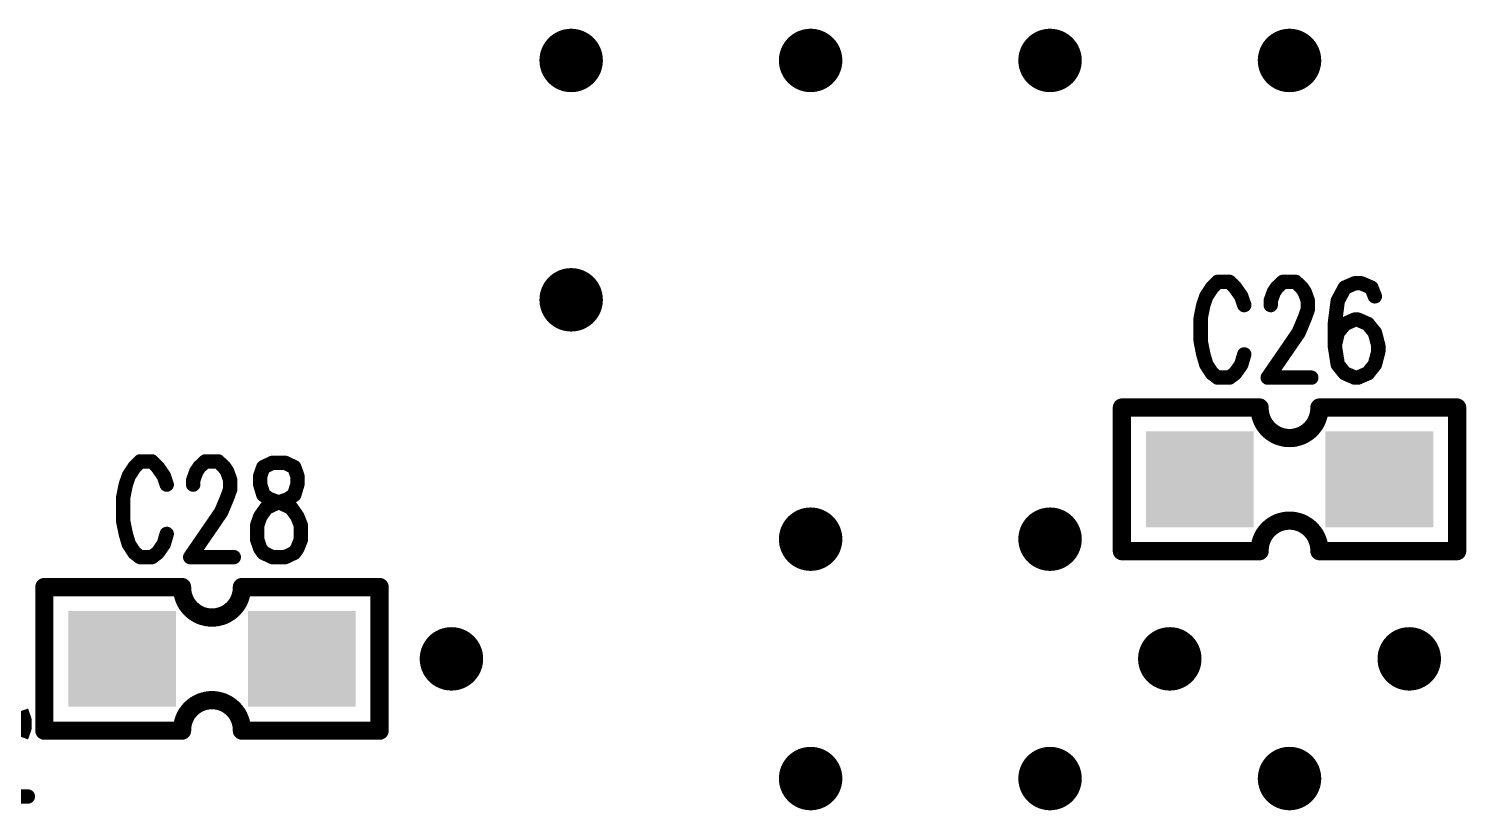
# Model space of a CAD drawing. Extents: x -0.1 to 57.1, y -0.1 to 42.5.
# Drawn here: x 9.47 to 21.48, y 25.73 to 32.27 of the extents above; entities that cross this region are included whole.
import ezdxf

# ---------------------------------------------------------------- set-up
doc = ezdxf.new("R2010")
doc.units = 0
doc.header["$MEASUREMENT"] = 0
doc.layers.get('0').update_dxf_attribs({"linetype": 'CONTINUOUS'})
doc.layers.add('02_ASSY1_GBR', color=7, linetype='CONTINUOUS')

# ---------------------------------------------------------------- blocks, each defined once
blk = doc.blocks.new('RECTANGLE_139')
blk.add_solid([(0.45, 0.4), (0.45, -0.4), (-0.45, 0.4), (-0.45, -0.4)])
blk = doc.blocks.new('ROUND_182')
at = {"const_width": 0.265}
blk.add_lwpolyline([(-0.1325, 0, 1), (0.1325, 0, 1)], format="xyb", close=True, dxfattribs=at)
blk = doc.blocks.new('ROUND_4')
at = {"const_width": 0.06}
blk.add_lwpolyline([(-0.03, 0, 1), (0.03, 0, 1)], format="xyb", close=True, dxfattribs=at)
blk = doc.blocks.new('ROUND_3')
at = {"const_width": 0.0762}
blk.add_lwpolyline([(-0.0381, 0, 1), (0.0381, 0, 1)], format="xyb", close=True, dxfattribs=at)

msp = doc.modelspace()

# ---------------------------------------------------------------- linework, layer by layer
at = {"layer": '02_ASSY1_GBR'}
for points, const_width in [([(19.353, 30.102), (19.305, 30.029)], 0.12), ([(19.4, 30.15), (19.353, 30.102)], 0.12), ([(19.498, 30.15), (19.4, 30.15)], 0.12), ([(19.546, 30.102), (19.498, 30.15)], 0.12), ([(19.597, 30.029), (19.546, 30.102)], 0.12), ([(19.869, 30.065), (19.894, 30.102)], 0.12), ([(19.894, 30.102), (19.945, 30.15)], 0.12), ([(19.945, 30.15), (20.051, 30.15)], 0.12), ([(20.051, 30.15), (20.102, 30.102)], 0.12), ([(20.102, 30.102), (20.127, 30.065)], 0.12), ([(20.462, 30.102), (20.403, 29.992)], 0.12), ([(20.545, 30.138), (20.462, 30.102)], 0.12), ([(20.6, 30.138), (20.545, 30.138)], 0.12), ([(20.684, 30.102), (20.6, 30.138)], 0.12), ([(20.713, 30.029), (20.684, 30.102)], 0.12), ([(19.305, 30.029), (19.28, 29.956)], 0.12), ([(19.622, 29.956), (19.597, 30.029)], 0.12), ([(19.843, 29.992), (19.869, 30.065)], 0.12), ([(19.843, 29.956), (19.843, 29.992)], 0.12), ([(20.127, 30.065), (20.153, 29.992)], 0.12), ([(20.153, 29.992), (20.153, 29.92)], 0.12), ([(20.403, 29.992), (20.378, 29.798)], 0.12), ([(19.28, 29.956), (19.258, 29.847)], 0.12), ([(19.258, 29.847), (19.258, 29.653)], 0.12), ([(20.127, 29.847), (20.076, 29.726)], 0.12), ([(20.153, 29.92), (20.127, 29.847)], 0.12), ([(20.076, 29.726), (19.818, 29.35)], 0.12), ([(20.378, 29.798), (20.378, 29.617)], 0.12), ([(20.403, 29.726), (20.378, 29.617)], 0.12), ([(20.462, 29.798), (20.403, 29.726)], 0.12), ([(20.545, 29.835), (20.462, 29.798)], 0.12), ([(20.571, 29.835), (20.545, 29.835)], 0.12), ([(20.655, 29.798), (20.571, 29.835)], 0.12), ([(20.713, 29.726), (20.655, 29.798)], 0.12), ([(20.742, 29.617), (20.713, 29.726)], 0.12), ([(19.258, 29.653), (19.28, 29.544)], 0.12), ([(20.378, 29.617), (20.403, 29.459)], 0.12), ([(20.742, 29.568), (20.742, 29.617)], 0.12), ([(19.28, 29.544), (19.305, 29.459)], 0.12), ([(19.597, 29.459), (19.622, 29.544)], 0.12), ([(20.713, 29.459), (20.742, 29.568)], 0.12), ([(19.305, 29.459), (19.353, 29.386)], 0.12), ([(19.353, 29.386), (19.4, 29.35)], 0.12), ([(19.498, 29.35), (19.546, 29.386)], 0.12), ([(19.546, 29.386), (19.597, 29.459)], 0.12), ([(20.403, 29.459), (20.462, 29.386)], 0.12), ([(20.462, 29.386), (20.545, 29.35)], 0.12), ([(20.571, 29.35), (20.655, 29.386)], 0.12), ([(20.655, 29.386), (20.713, 29.459)], 0.12), ([(19.4, 29.35), (19.498, 29.35)], 0.12), ([(19.818, 29.35), (20.182, 29.35)], 0.12), ([(20.545, 29.35), (20.571, 29.35)], 0.12), ([(19.75, 29.1), (18.6, 29.1)], 0.1524), ([(18.6, 29.1), (18.6, 27.9)], 0.1524), ([(19.751, 29.075), (19.75, 29.1)], 0.1524), ([(19.754, 29.051), (19.751, 29.075)], 0.1524), ([(19.76, 29.026), (19.754, 29.051)], 0.1524), ([(19.768, 29.003), (19.76, 29.026)], 0.1524), ([(19.778, 28.98), (19.768, 29.003)], 0.1524), ([(20.232, 29.003), (20.222, 28.98)], 0.1524), ([(20.24, 29.026), (20.232, 29.003)], 0.1524), ([(20.246, 29.051), (20.24, 29.026)], 0.1524), ([(20.249, 29.075), (20.246, 29.051)], 0.1524), ([(20.25, 29.1), (20.249, 29.075)], 0.1524), ([(21.4, 29.1), (20.25, 29.1)], 0.1524), ([(21.4, 29.1), (21.4, 27.9)], 0.1524), ([(19.79, 28.959), (19.778, 28.98)], 0.1524), ([(19.805, 28.939), (19.79, 28.959)], 0.1524), ([(19.821, 28.92), (19.805, 28.939)], 0.1524), ([(19.84, 28.903), (19.821, 28.92)], 0.1524), ([(19.86, 28.888), (19.84, 28.903)], 0.1524), ([(19.881, 28.875), (19.86, 28.888)], 0.1524), ([(19.903, 28.864), (19.881, 28.875)], 0.1524), ([(19.927, 28.856), (19.903, 28.864)], 0.1524), ([(20.097, 28.864), (20.073, 28.856)], 0.1524), ([(20.119, 28.875), (20.097, 28.864)], 0.1524), ([(20.14, 28.888), (20.119, 28.875)], 0.1524), ([(20.16, 28.903), (20.14, 28.888)], 0.1524), ([(20.179, 28.92), (20.16, 28.903)], 0.1524), ([(20.195, 28.939), (20.179, 28.92)], 0.1524), ([(20.21, 28.959), (20.195, 28.939)], 0.1524), ([(20.222, 28.98), (20.21, 28.959)], 0.1524), ([(19.951, 28.85), (19.927, 28.856)], 0.1524), ([(19.975, 28.846), (19.951, 28.85)], 0.1524), ([(20, 28.845), (19.975, 28.846)], 0.1524), ([(20.025, 28.846), (20, 28.845)], 0.1524), ([(20.049, 28.85), (20.025, 28.846)], 0.1524), ([(20.073, 28.856), (20.049, 28.85)], 0.1524), ([(10.4, 28.65), (10.353, 28.602)], 0.12), ([(10.498, 28.65), (10.4, 28.65)], 0.12), ([(10.546, 28.602), (10.498, 28.65)], 0.12), ([(10.894, 28.602), (10.945, 28.65)], 0.12), ([(10.945, 28.65), (11.051, 28.65)], 0.12), ([(11.051, 28.65), (11.102, 28.602)], 0.12), ([(11.505, 28.638), (11.429, 28.602)], 0.12), ([(11.611, 28.638), (11.505, 28.638)], 0.12), ([(11.687, 28.602), (11.611, 28.638)], 0.12), ([(10.305, 28.529), (10.28, 28.456)], 0.12), ([(10.353, 28.602), (10.305, 28.529)], 0.12), ([(10.597, 28.529), (10.546, 28.602)], 0.12), ([(10.622, 28.456), (10.597, 28.529)], 0.12), ([(10.843, 28.492), (10.869, 28.565)], 0.12), ([(10.869, 28.565), (10.894, 28.602)], 0.12), ([(11.102, 28.602), (11.127, 28.565)], 0.12), ([(11.127, 28.565), (11.153, 28.492)], 0.12), ([(11.429, 28.602), (11.403, 28.529)], 0.12), ([(11.403, 28.529), (11.403, 28.456)], 0.12), ([(11.713, 28.529), (11.687, 28.602)], 0.12), ([(11.713, 28.456), (11.713, 28.529)], 0.12), ([(10.28, 28.456), (10.258, 28.347)], 0.12), ([(10.843, 28.456), (10.843, 28.492)], 0.12), ([(11.153, 28.42), (11.127, 28.347)], 0.12), ([(11.153, 28.492), (11.153, 28.42)], 0.12), ([(11.403, 28.456), (11.429, 28.371)], 0.12), ([(11.687, 28.371), (11.713, 28.456)], 0.12), ([(10.258, 28.347), (10.258, 28.153)], 0.12), ([(11.127, 28.347), (11.076, 28.226)], 0.12), ([(11.429, 28.371), (11.48, 28.335)], 0.12), ([(11.454, 28.262), (11.531, 28.298)], 0.12), ([(11.48, 28.335), (11.585, 28.298)], 0.12), ([(11.531, 28.298), (11.636, 28.335)], 0.12), ([(11.585, 28.298), (11.662, 28.262)], 0.12), ([(11.636, 28.335), (11.687, 28.371)], 0.12), ([(11.076, 28.226), (10.818, 27.85)], 0.12), ([(11.378, 28.117), (11.403, 28.189)], 0.12), ([(11.403, 28.189), (11.454, 28.262)], 0.12), ([(11.662, 28.262), (11.713, 28.189)], 0.12), ([(11.713, 28.189), (11.742, 28.117)], 0.12), ([(19.903, 28.136), (19.927, 28.144)], 0.1524), ([(19.927, 28.144), (19.951, 28.15)], 0.1524), ([(19.951, 28.15), (19.975, 28.154)], 0.1524), ([(19.975, 28.154), (20, 28.155)], 0.1524), ([(20, 28.155), (20.025, 28.154)], 0.1524), ([(20.025, 28.154), (20.049, 28.15)], 0.1524), ([(20.049, 28.15), (20.073, 28.144)], 0.1524), ([(20.073, 28.144), (20.097, 28.136)], 0.1524), ([(10.258, 28.153), (10.28, 28.044)], 0.12), ([(10.28, 28.044), (10.305, 27.959)], 0.12), ([(10.597, 27.959), (10.622, 28.044)], 0.12), ([(11.378, 27.995), (11.378, 28.117)], 0.12), ([(11.742, 28.117), (11.742, 27.995)], 0.12), ([(19.768, 27.997), (19.778, 28.02)], 0.1524), ([(19.778, 28.02), (19.79, 28.041)], 0.1524), ([(19.79, 28.041), (19.805, 28.061)], 0.1524), ([(19.805, 28.061), (19.821, 28.08)], 0.1524), ([(19.821, 28.08), (19.84, 28.097)], 0.1524), ([(19.84, 28.097), (19.86, 28.112)], 0.1524), ([(19.86, 28.112), (19.881, 28.125)], 0.1524), ([(19.881, 28.125), (19.903, 28.136)], 0.1524), ([(20.097, 28.136), (20.119, 28.125)], 0.1524), ([(20.119, 28.125), (20.14, 28.112)], 0.1524), ([(20.14, 28.112), (20.16, 28.097)], 0.1524), ([(20.16, 28.097), (20.179, 28.08)], 0.1524), ([(20.179, 28.08), (20.195, 28.061)], 0.1524), ([(20.195, 28.061), (20.21, 28.041)], 0.1524), ([(20.21, 28.041), (20.222, 28.02)], 0.1524), ([(20.222, 28.02), (20.232, 27.997)], 0.1524), ([(10.305, 27.959), (10.353, 27.886)], 0.12), ([(10.546, 27.886), (10.597, 27.959)], 0.12), ([(11.403, 27.923), (11.378, 27.995)], 0.12), ([(11.429, 27.886), (11.403, 27.923)], 0.12), ([(11.713, 27.923), (11.687, 27.886)], 0.12), ([(11.742, 27.995), (11.713, 27.923)], 0.12), ([(19.75, 27.9), (18.6, 27.9)], 0.1524), ([(19.75, 27.9), (19.751, 27.925)], 0.1524), ([(19.751, 27.925), (19.754, 27.949)], 0.1524), ([(19.754, 27.949), (19.76, 27.974)], 0.1524), ([(19.76, 27.974), (19.768, 27.997)], 0.1524), ([(20.232, 27.997), (20.24, 27.974)], 0.1524), ([(20.24, 27.974), (20.246, 27.949)], 0.1524), ([(20.246, 27.949), (20.249, 27.925)], 0.1524), ([(20.249, 27.925), (20.25, 27.9)], 0.1524), ([(21.4, 27.9), (20.25, 27.9)], 0.1524), ([(10.353, 27.886), (10.4, 27.85)], 0.12), ([(10.4, 27.85), (10.498, 27.85)], 0.12), ([(10.498, 27.85), (10.546, 27.886)], 0.12), ([(10.818, 27.85), (11.182, 27.85)], 0.12), ([(11.505, 27.85), (11.429, 27.886)], 0.12), ([(11.611, 27.85), (11.505, 27.85)], 0.12), ([(11.687, 27.886), (11.611, 27.85)], 0.12), ([(9.6, 26.4), (9.6, 27.6)], 0.1524), ([(9.6, 27.6), (10.75, 27.6)], 0.1524), ([(10.751, 27.575), (10.75, 27.6)], 0.1524), ([(10.754, 27.551), (10.751, 27.575)], 0.1524), ([(10.76, 27.526), (10.754, 27.551)], 0.1524), ([(11.246, 27.551), (11.24, 27.526)], 0.1524), ([(11.249, 27.575), (11.246, 27.551)], 0.1524), ([(11.25, 27.6), (11.249, 27.575)], 0.1524), ([(11.25, 27.6), (12.4, 27.6)], 0.1524), ([(12.4, 26.4), (12.4, 27.6)], 0.1524), ([(10.768, 27.503), (10.76, 27.526)], 0.1524), ([(10.778, 27.48), (10.768, 27.503)], 0.1524), ([(10.79, 27.459), (10.778, 27.48)], 0.1524), ([(10.805, 27.439), (10.79, 27.459)], 0.1524), ([(10.821, 27.42), (10.805, 27.439)], 0.1524), ([(10.84, 27.403), (10.821, 27.42)], 0.1524), ([(11.179, 27.42), (11.16, 27.403)], 0.1524), ([(11.195, 27.439), (11.179, 27.42)], 0.1524), ([(11.21, 27.459), (11.195, 27.439)], 0.1524), ([(11.222, 27.48), (11.21, 27.459)], 0.1524), ([(11.232, 27.503), (11.222, 27.48)], 0.1524), ([(11.24, 27.526), (11.232, 27.503)], 0.1524), ([(10.86, 27.388), (10.84, 27.403)], 0.1524), ([(10.881, 27.375), (10.86, 27.388)], 0.1524), ([(10.903, 27.364), (10.881, 27.375)], 0.1524), ([(10.927, 27.356), (10.903, 27.364)], 0.1524), ([(10.951, 27.35), (10.927, 27.356)], 0.1524), ([(10.975, 27.346), (10.951, 27.35)], 0.1524), ([(11, 27.345), (10.975, 27.346)], 0.1524), ([(11.025, 27.346), (11, 27.345)], 0.1524), ([(11.049, 27.35), (11.025, 27.346)], 0.1524), ([(11.073, 27.356), (11.049, 27.35)], 0.1524), ([(11.097, 27.364), (11.073, 27.356)], 0.1524), ([(11.119, 27.375), (11.097, 27.364)], 0.1524), ([(11.14, 27.388), (11.119, 27.375)], 0.1524), ([(11.16, 27.403), (11.14, 27.388)], 0.1524), ([(10.805, 26.561), (10.821, 26.58)], 0.1524), ([(10.821, 26.58), (10.84, 26.597)], 0.1524), ([(10.84, 26.597), (10.86, 26.612)], 0.1524), ([(10.86, 26.612), (10.881, 26.625)], 0.1524), ([(10.881, 26.625), (10.903, 26.636)], 0.1524), ([(10.903, 26.636), (10.927, 26.644)], 0.1524), ([(10.927, 26.644), (10.951, 26.65)], 0.1524), ([(10.951, 26.65), (10.975, 26.654)], 0.1524), ([(10.975, 26.654), (11, 26.655)], 0.1524), ([(11, 26.655), (11.025, 26.654)], 0.1524), ([(11.025, 26.654), (11.049, 26.65)], 0.1524), ([(11.049, 26.65), (11.073, 26.644)], 0.1524), ([(11.073, 26.644), (11.097, 26.636)], 0.1524), ([(11.097, 26.636), (11.119, 26.625)], 0.1524), ([(11.119, 26.625), (11.14, 26.612)], 0.1524), ([(11.14, 26.612), (11.16, 26.597)], 0.1524), ([(11.16, 26.597), (11.179, 26.58)], 0.1524), ([(11.179, 26.58), (11.195, 26.561)], 0.1524), ([(9.407, 26.565), (9.433, 26.492)], 0.12), ([(9.433, 26.492), (9.433, 26.42)], 0.12), ([(10.754, 26.449), (10.76, 26.474)], 0.1524), ([(10.76, 26.474), (10.768, 26.497)], 0.1524), ([(10.768, 26.497), (10.778, 26.52)], 0.1524), ([(10.778, 26.52), (10.79, 26.541)], 0.1524), ([(10.79, 26.541), (10.805, 26.561)], 0.1524), ([(11.195, 26.561), (11.21, 26.541)], 0.1524), ([(11.21, 26.541), (11.222, 26.52)], 0.1524), ([(11.222, 26.52), (11.232, 26.497)], 0.1524), ([(11.232, 26.497), (11.24, 26.474)], 0.1524), ([(11.24, 26.474), (11.246, 26.449)], 0.1524), ([(9.433, 26.42), (9.407, 26.347)], 0.12), ([(9.6, 26.4), (10.75, 26.4)], 0.1524), ([(10.75, 26.4), (10.751, 26.425)], 0.1524), ([(10.751, 26.425), (10.754, 26.449)], 0.1524), ([(11.246, 26.449), (11.249, 26.425)], 0.1524), ([(11.249, 26.425), (11.25, 26.4)], 0.1524), ([(11.25, 26.4), (12.4, 26.4)], 0.1524), ([(9.098, 25.85), (9.462, 25.85)], 0.12)]:
    msp.add_lwpolyline(points, dxfattribs=dict(at, const_width=const_width))

# ---------------------------------------------------------------- block references
for name, p in [('ROUND_182', (14, 32)), ('ROUND_182', (16, 32)), ('ROUND_182', (18, 32)), ('ROUND_182', (20, 32)), ('ROUND_182', (14, 30)), ('ROUND_4', (19.353, 30.102)), ('ROUND_4', (19.4, 30.15)), ('ROUND_4', (19.498, 30.15)), ('ROUND_4', (19.546, 30.102)), ('ROUND_4', (19.894, 30.102)), ('ROUND_4', (19.945, 30.15)), ('ROUND_4', (20.051, 30.15)), ('ROUND_4', (20.102, 30.102)), ('ROUND_4', (20.462, 30.102)), ('ROUND_4', (20.545, 30.138)), ('ROUND_4', (20.6, 30.138)), ('ROUND_4', (20.684, 30.102)), ('ROUND_4', (19.305, 30.029)), ('ROUND_4', (19.597, 30.029)), ('ROUND_4', (19.843, 29.992)), ('ROUND_4', (19.869, 30.065)), ('ROUND_4', (20.127, 30.065)), ('ROUND_4', (20.153, 29.992)), ('ROUND_4', (20.403, 29.992)), ('ROUND_4', (20.713, 30.029)), ('ROUND_4', (19.258, 29.847)), ('ROUND_4', (19.28, 29.956)), ('ROUND_4', (19.622, 29.956)), ('ROUND_4', (19.843, 29.956)), ('ROUND_4', (20.127, 29.847)), ('ROUND_4', (20.153, 29.92)), ('ROUND_4', (20.076, 29.726)), ('ROUND_4', (20.378, 29.798)), ('ROUND_4', (20.403, 29.726)), ('ROUND_4', (20.462, 29.798)), ('ROUND_4', (20.545, 29.835)), ('ROUND_4', (20.571, 29.835)), ('ROUND_4', (20.655, 29.798)), ('ROUND_4', (20.713, 29.726)), ('ROUND_4', (19.258, 29.653)), ('ROUND_4', (20.378, 29.617)), ('ROUND_4', (20.378, 29.617)), ('ROUND_4', (20.742, 29.617)), ('ROUND_4', (19.28, 29.544)), ('ROUND_4', (19.622, 29.544)), ('ROUND_4', (20.742, 29.568)), ('ROUND_4', (19.305, 29.459)), ('ROUND_4', (19.353, 29.386)), ('ROUND_4', (19.546, 29.386)), ('ROUND_4', (19.597, 29.459)), ('ROUND_4', (20.403, 29.459)), ('ROUND_4', (20.462, 29.386)), ('ROUND_4', (20.655, 29.386)), ('ROUND_4', (20.713, 29.459)), ('ROUND_4', (19.4, 29.35)), ('ROUND_4', (19.498, 29.35)), ('ROUND_4', (19.818, 29.35)), ('ROUND_4', (20.182, 29.35)), ('ROUND_4', (20.545, 29.35)), ('ROUND_4', (20.571, 29.35)), ('ROUND_3', (18.6, 29.1)), ('ROUND_3', (18.6, 29.1)), ('ROUND_3', (19.75, 29.1)), ('ROUND_3', (19.75, 29.1)), ('ROUND_3', (19.751, 29.075)), ('ROUND_3', (19.754, 29.051)), ('ROUND_3', (19.76, 29.026)), ('ROUND_3', (19.768, 29.003)), ('ROUND_3', (20.232, 29.003)), ('ROUND_3', (20.24, 29.026)), ('ROUND_3', (20.246, 29.051)), ('ROUND_3', (20.249, 29.075)), ('ROUND_3', (20.25, 29.1)), ('ROUND_3', (20.25, 29.1)), ('ROUND_3', (21.4, 29.1)), ('ROUND_3', (21.4, 29.1)), ('ROUND_3', (19.778, 28.98)), ('ROUND_3', (19.79, 28.959)), ('ROUND_3', (19.805, 28.939)), ('ROUND_3', (19.821, 28.92)), ('ROUND_3', (19.84, 28.903)), ('ROUND_3', (19.86, 28.888)), ('ROUND_3', (19.881, 28.875)), ('ROUND_3', (19.903, 28.864)), ('ROUND_3', (20.097, 28.864)), ('ROUND_3', (20.119, 28.875)), ('ROUND_3', (20.14, 28.888)), ('ROUND_3', (20.16, 28.903)), ('ROUND_3', (20.179, 28.92)), ('ROUND_3', (20.195, 28.939)), ('ROUND_3', (20.21, 28.959)), ('ROUND_3', (20.222, 28.98)), ('RECTANGLE_139', (19.25, 28.5)), ('ROUND_3', (19.927, 28.856)), ('ROUND_3', (19.951, 28.85)), ('ROUND_3', (19.975, 28.846)), ('ROUND_3', (20, 28.845)), ('ROUND_3', (20.025, 28.846)), ('ROUND_3', (20.049, 28.85)), ('ROUND_3', (20.073, 28.856)), ('RECTANGLE_139', (20.75, 28.5)), ('ROUND_4', (10.4, 28.65)), ('ROUND_4', (10.498, 28.65)), ('ROUND_4', (10.945, 28.65)), ('ROUND_4', (11.051, 28.65)), ('ROUND_4', (11.505, 28.638)), ('ROUND_4', (11.505, 28.638)), ('ROUND_4', (11.611, 28.638)), ('ROUND_4', (10.305, 28.529)), ('ROUND_4', (10.353, 28.602)), ('ROUND_4', (10.546, 28.602)), ('ROUND_4', (10.597, 28.529)), ('ROUND_4', (10.869, 28.565)), ('ROUND_4', (10.894, 28.602)), ('ROUND_4', (11.102, 28.602)), ('ROUND_4', (11.127, 28.565)), ('ROUND_4', (11.403, 28.529)), ('ROUND_4', (11.429, 28.602)), ('ROUND_4', (11.687, 28.602)), ('ROUND_4', (11.713, 28.529)), ('ROUND_4', (10.28, 28.456)), ('ROUND_4', (10.622, 28.456)), ('ROUND_4', (10.843, 28.492)), ('ROUND_4', (10.843, 28.456)), ('ROUND_4', (11.153, 28.492)), ('ROUND_4', (11.153, 28.42)), ('ROUND_4', (11.403, 28.456)), ('ROUND_4', (11.713, 28.456)), ('ROUND_4', (10.258, 28.347)), ('ROUND_4', (11.127, 28.347)), ('ROUND_4', (11.429, 28.371)), ('ROUND_4', (11.48, 28.335)), ('ROUND_4', (11.531, 28.298)), ('ROUND_4', (11.585, 28.298)), ('ROUND_4', (11.636, 28.335)), ('ROUND_4', (11.687, 28.371)), ('ROUND_4', (11.076, 28.226)), ('ROUND_4', (11.403, 28.189)), ('ROUND_4', (11.454, 28.262)), ('ROUND_4', (11.662, 28.262)), ('ROUND_4', (11.713, 28.189)), ('ROUND_182', (16, 28)), ('ROUND_182', (18, 28)), ('ROUND_3', (19.927, 28.144)), ('ROUND_3', (19.951, 28.15)), ('ROUND_3', (19.975, 28.154)), ('ROUND_3', (20, 28.155)), ('ROUND_3', (20.025, 28.154)), ('ROUND_3', (20.049, 28.15)), ('ROUND_3', (20.073, 28.144)), ('ROUND_4', (10.258, 28.153)), ('ROUND_4', (10.28, 28.044)), ('ROUND_4', (10.622, 28.044)), ('ROUND_4', (11.378, 28.117)), ('ROUND_4', (11.742, 28.117)), ('ROUND_3', (19.778, 28.02)), ('ROUND_3', (19.79, 28.041)), ('ROUND_3', (19.805, 28.061)), ('ROUND_3', (19.821, 28.08)), ('ROUND_3', (19.84, 28.097)), ('ROUND_3', (19.86, 28.112)), ('ROUND_3', (19.881, 28.125)), ('ROUND_3', (19.903, 28.136)), ('ROUND_3', (20.097, 28.136)), ('ROUND_3', (20.119, 28.125)), ('ROUND_3', (20.14, 28.112)), ('ROUND_3', (20.16, 28.097)), ('ROUND_3', (20.179, 28.08)), ('ROUND_3', (20.195, 28.061)), ('ROUND_3', (20.21, 28.041)), ('ROUND_3', (20.222, 28.02)), ('ROUND_4', (10.305, 27.959)), ('ROUND_4', (10.597, 27.959)), ('ROUND_4', (11.378, 27.995)), ('ROUND_4', (11.403, 27.923)), ('ROUND_4', (11.713, 27.923)), ('ROUND_4', (11.742, 27.995)), ('ROUND_3', (18.6, 27.9)), ('ROUND_3', (18.6, 27.9)), ('ROUND_3', (19.75, 27.9)), ('ROUND_3', (19.75, 27.9)), ('ROUND_3', (19.751, 27.925)), ('ROUND_3', (19.754, 27.949)), ('ROUND_3', (19.76, 27.974)), ('ROUND_3', (19.768, 27.997)), ('ROUND_3', (20.232, 27.997)), ('ROUND_3', (20.24, 27.974)), ('ROUND_3', (20.246, 27.949)), ('ROUND_3', (20.249, 27.925)), ('ROUND_3', (20.25, 27.9)), ('ROUND_3', (20.25, 27.9)), ('ROUND_3', (21.4, 27.9)), ('ROUND_3', (21.4, 27.9)), ('ROUND_4', (10.353, 27.886)), ('ROUND_4', (10.4, 27.85)), ('ROUND_4', (10.498, 27.85)), ('ROUND_4', (10.546, 27.886)), ('ROUND_4', (10.818, 27.85)), ('ROUND_4', (11.182, 27.85)), ('ROUND_4', (11.429, 27.886)), ('ROUND_4', (11.505, 27.85)), ('ROUND_4', (11.611, 27.85)), ('ROUND_4', (11.687, 27.886)), ('ROUND_3', (9.6, 27.6)), ('ROUND_3', (9.6, 27.6)), ('ROUND_3', (10.75, 27.6)), ('ROUND_3', (10.75, 27.6)), ('ROUND_3', (10.751, 27.575)), ('ROUND_3', (10.754, 27.551)), ('ROUND_3', (11.246, 27.551)), ('ROUND_3', (11.249, 27.575)), ('ROUND_3', (11.25, 27.6)), ('ROUND_3', (11.25, 27.6)), ('ROUND_3', (12.4, 27.6)), ('ROUND_3', (12.4, 27.6)), ('ROUND_3', (10.76, 27.526)), ('ROUND_3', (10.768, 27.503)), ('ROUND_3', (10.778, 27.48)), ('ROUND_3', (10.79, 27.459)), ('ROUND_3', (10.805, 27.439)), ('ROUND_3', (10.821, 27.42)), ('ROUND_3', (11.179, 27.42)), ('ROUND_3', (11.195, 27.439)), ('ROUND_3', (11.21, 27.459)), ('ROUND_3', (11.222, 27.48)), ('ROUND_3', (11.232, 27.503)), ('ROUND_3', (11.24, 27.526)), ('RECTANGLE_139', (10.25, 27)), ('ROUND_3', (10.84, 27.403)), ('ROUND_3', (10.86, 27.388)), ('ROUND_3', (10.881, 27.375)), ('ROUND_3', (10.903, 27.364)), ('ROUND_3', (10.927, 27.356)), ('ROUND_3', (10.951, 27.35)), ('ROUND_3', (10.975, 27.346)), ('ROUND_3', (11, 27.345)), ('ROUND_3', (11.025, 27.346)), ('ROUND_3', (11.049, 27.35)), ('ROUND_3', (11.073, 27.356)), ('ROUND_3', (11.097, 27.364)), ('ROUND_3', (11.119, 27.375)), ('ROUND_3', (11.14, 27.388)), ('ROUND_3', (11.16, 27.403)), ('RECTANGLE_139', (11.75, 27)), ('ROUND_182', (13, 27)), ('ROUND_182', (19, 27)), ('ROUND_182', (21, 27)), ('ROUND_3', (10.821, 26.58)), ('ROUND_3', (10.84, 26.597)), ('ROUND_3', (10.86, 26.612)), ('ROUND_3', (10.881, 26.625)), ('ROUND_3', (10.903, 26.636)), ('ROUND_3', (10.927, 26.644)), ('ROUND_3', (10.951, 26.65)), ('ROUND_3', (10.975, 26.654)), ('ROUND_3', (11, 26.655)), ('ROUND_3', (11.025, 26.654)), ('ROUND_3', (11.049, 26.65)), ('ROUND_3', (11.073, 26.644)), ('ROUND_3', (11.097, 26.636)), ('ROUND_3', (11.119, 26.625)), ('ROUND_3', (11.14, 26.612)), ('ROUND_3', (11.16, 26.597)), ('ROUND_3', (11.179, 26.58)), ('ROUND_4', (9.433, 26.492)), ('ROUND_3', (10.76, 26.474)), ('ROUND_3', (10.768, 26.497)), ('ROUND_3', (10.778, 26.52)), ('ROUND_3', (10.79, 26.541)), ('ROUND_3', (10.805, 26.561)), ('ROUND_3', (11.195, 26.561)), ('ROUND_3', (11.21, 26.541)), ('ROUND_3', (11.222, 26.52)), ('ROUND_3', (11.232, 26.497)), ('ROUND_3', (11.24, 26.474)), ('ROUND_4', (9.433, 26.42)), ('ROUND_3', (9.6, 26.4)), ('ROUND_3', (9.6, 26.4)), ('ROUND_3', (10.75, 26.4)), ('ROUND_3', (10.75, 26.4)), ('ROUND_3', (10.751, 26.425)), ('ROUND_3', (10.754, 26.449)), ('ROUND_3', (11.246, 26.449)), ('ROUND_3', (11.249, 26.425)), ('ROUND_3', (11.25, 26.4)), ('ROUND_3', (11.25, 26.4)), ('ROUND_3', (12.4, 26.4)), ('ROUND_3', (12.4, 26.4)), ('ROUND_182', (16, 26)), ('ROUND_182', (18, 26)), ('ROUND_182', (20, 26)), ('ROUND_4', (9.462, 25.85))]:
    msp.add_blockref(name, p, dxfattribs=at)

doc.saveas('drawing.dxf')
